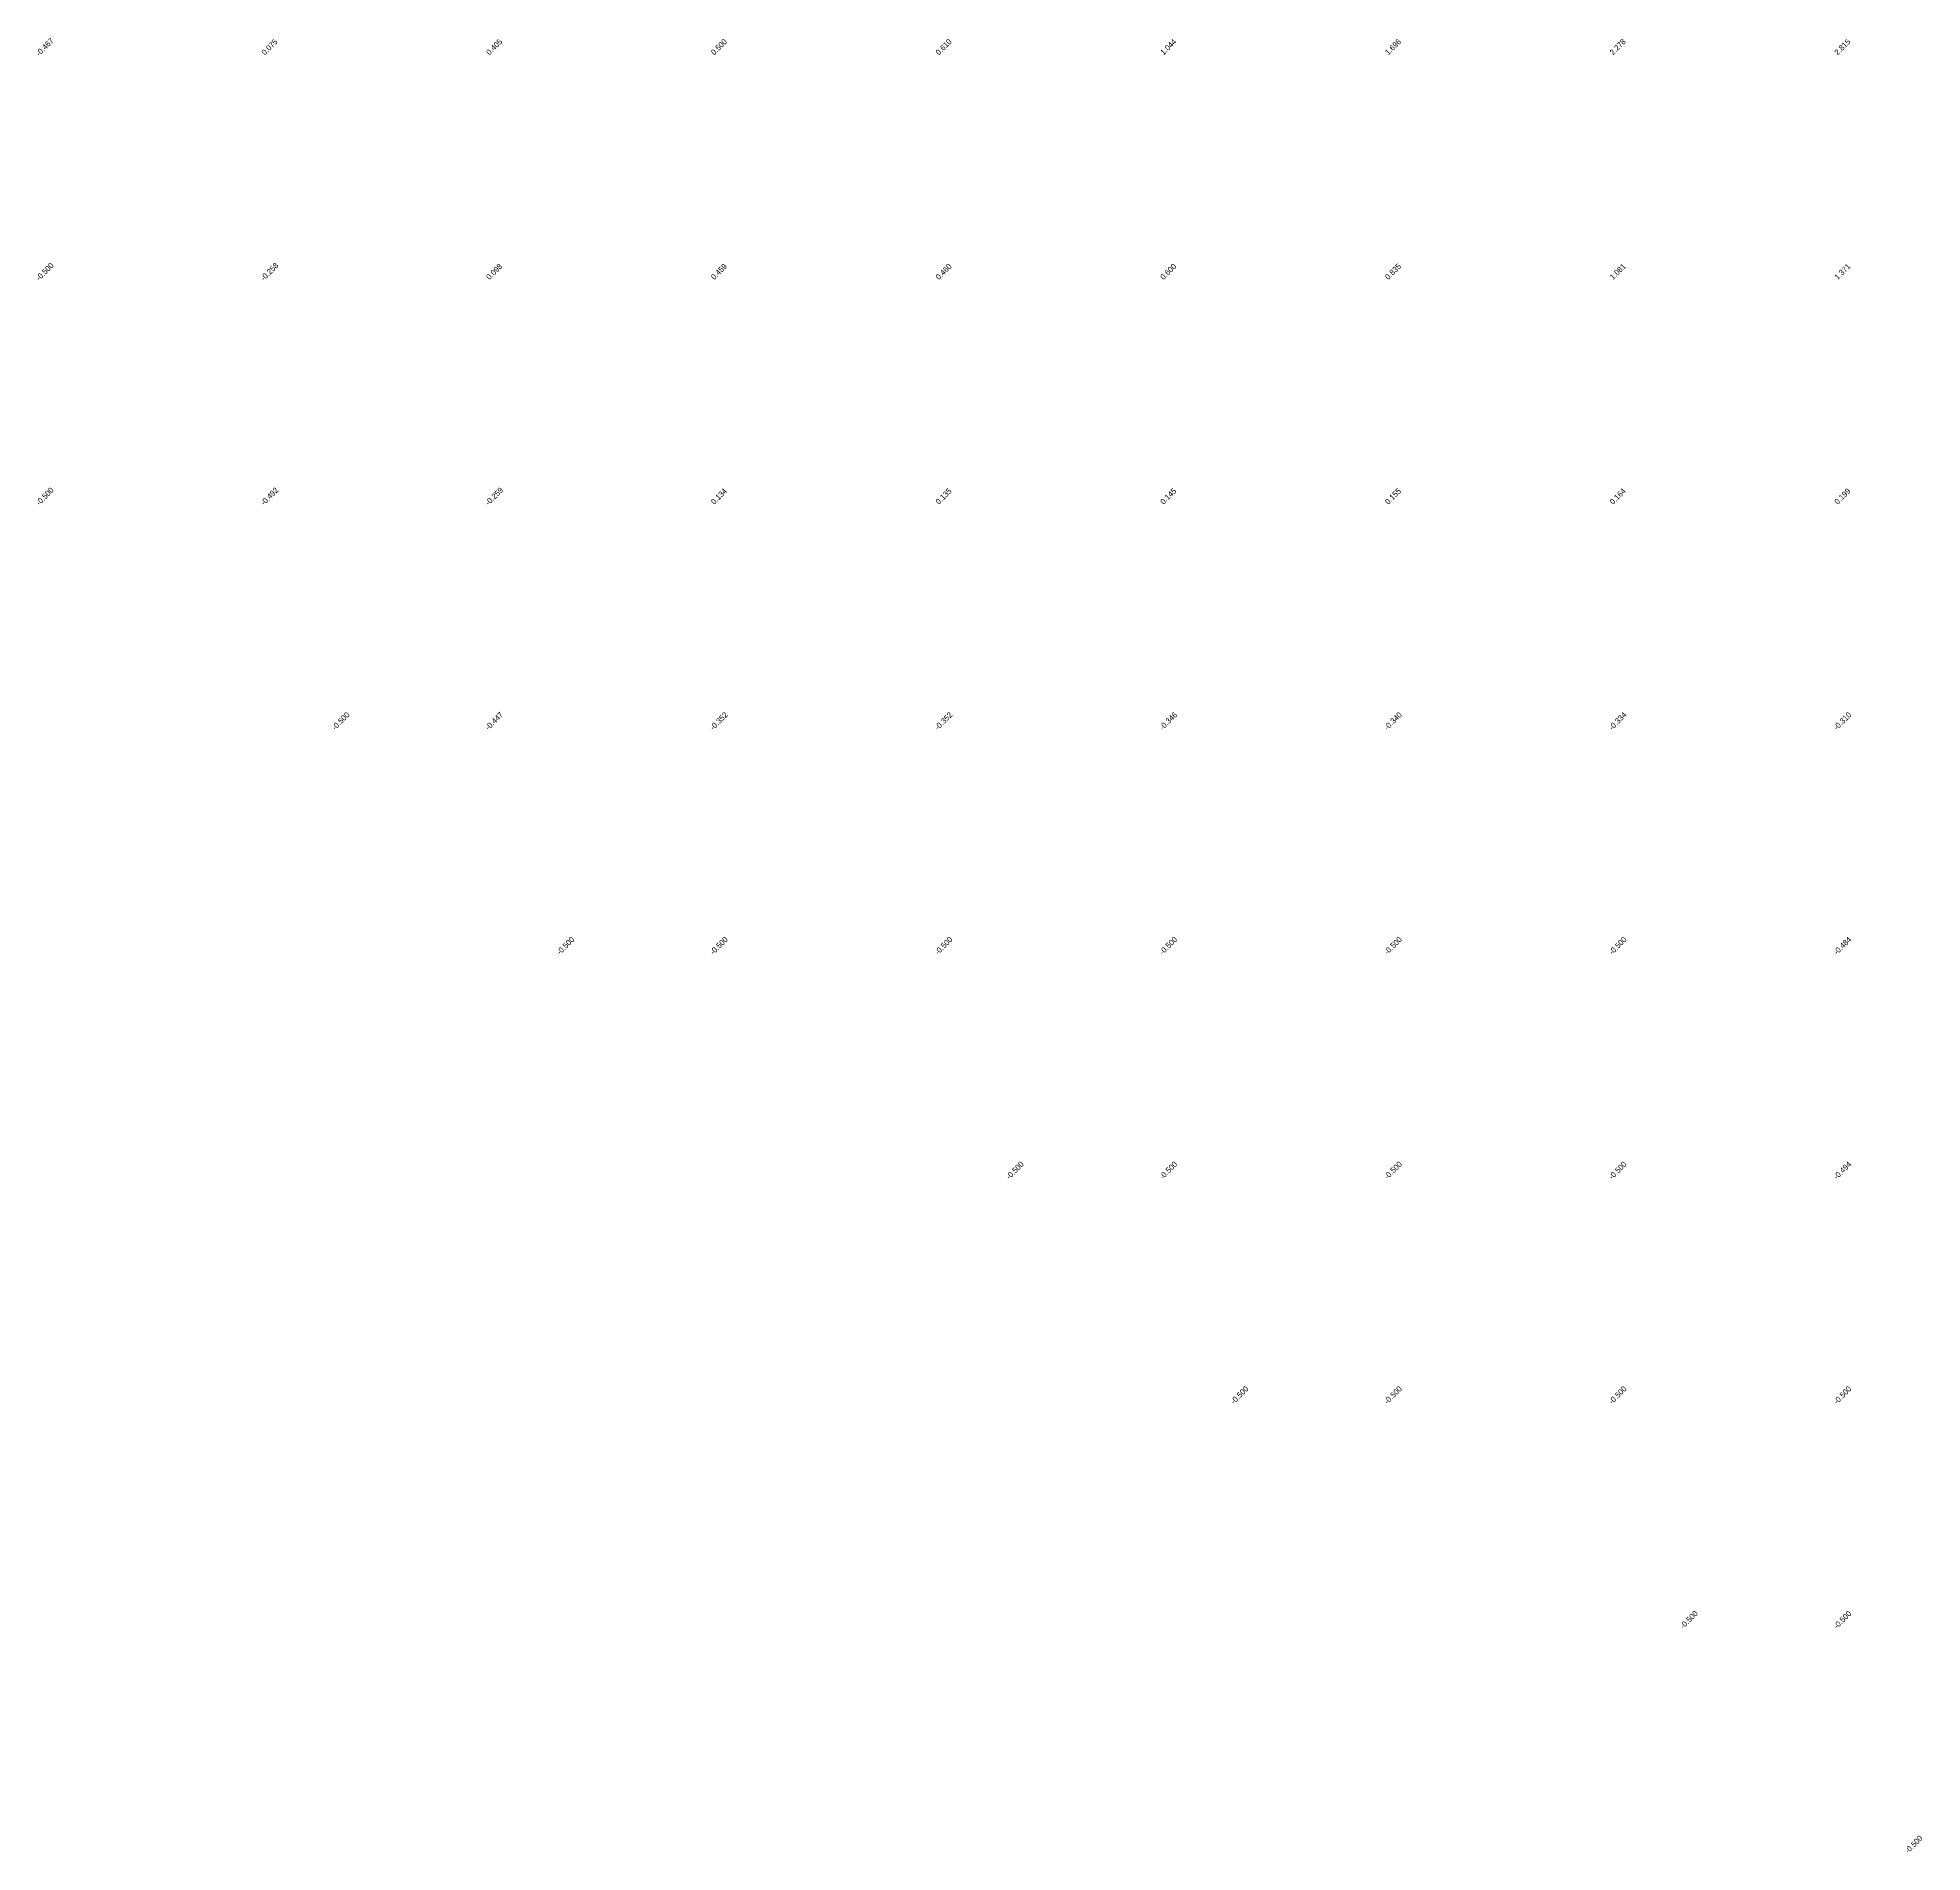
# Model space of a CAD drawing. Header units: metres. Extents: x 286386 to 287779, y 2079267 to 2080589.
# Drawn here: x 286739.4 to 286907.1, y 2079579.3 to 2079740.8 of the extents above; entities that cross this region are included whole.
import ezdxf
from ezdxf.enums import TextEntityAlignment as Align

# ---------------------------------------------------------------- set-up
doc = ezdxf.new("R2010")
doc.units = ezdxf.units.M
doc.header["$MEASUREMENT"] = 0
doc.layers.add('ESElevation', color=150, linetype='Continuous')

msp = doc.modelspace()

# ---------------------------------------------------------------- texts
at = {"layer": 'ESElevation'}
for s, p in [('-0.467', (286740, 2079740)), ('0.075', (286760, 2079740)), ('0.405', (286780, 2079740)), ('0.500', (286800, 2079740)), ('0.610', (286820, 2079740)), ('1.044', (286840, 2079740)), ('1.696', (286860, 2079740)), ('2.278', (286880, 2079740)), ('2.815', (286900, 2079740)), ('-0.500', (286740, 2079720)), ('-0.258', (286760, 2079720)), ('0.460', (286820, 2079720)), ('0.600', (286840, 2079720)), ('0.835', (286860, 2079720)), ('0.098', (286780, 2079720)), ('0.459', (286800, 2079720)), ('1.081', (286880, 2079720)), ('1.371', (286900, 2079720)), ('-0.500', (286740, 2079700)), ('-0.492', (286760, 2079700)), ('-0.259', (286780, 2079700)), ('0.134', (286800, 2079700)), ('0.135', (286820, 2079700)), ('0.145', (286840, 2079700)), ('0.155', (286860, 2079700)), ('0.164', (286880, 2079700)), ('0.199', (286900, 2079700)), ('-0.500', (286766.34, 2079680)), ('-0.447', (286780, 2079680)), ('-0.352', (286800, 2079680)), ('-0.352', (286820, 2079680)), ('-0.346', (286840, 2079680)), ('-0.340', (286860, 2079680)), ('-0.334', (286880, 2079680)), ('-0.310', (286900, 2079680)), ('-0.500', (286786.34, 2079660)), ('-0.500', (286800, 2079660)), ('-0.500', (286820, 2079660)), ('-0.500', (286840, 2079660)), ('-0.500', (286860, 2079660)), ('-0.500', (286880, 2079660)), ('-0.484', (286900, 2079660)), ('-0.500', (286826.34, 2079640)), ('-0.500', (286840, 2079640)), ('-0.500', (286860, 2079640)), ('-0.500', (286880, 2079640)), ('-0.494', (286900, 2079640)), ('-0.500', (286846.34, 2079620)), ('-0.500', (286860, 2079620)), ('-0.500', (286880, 2079620)), ('-0.500', (286900, 2079620)), ('-0.500', (286886.34, 2079600)), ('-0.500', (286900, 2079600)), ('-0.500', (286906.34, 2079580))]:
    msp.add_text(s, height=0.5, rotation=45, dxfattribs=at).set_placement(p, align=Align.MIDDLE_CENTER)

doc.saveas('drawing.dxf')
